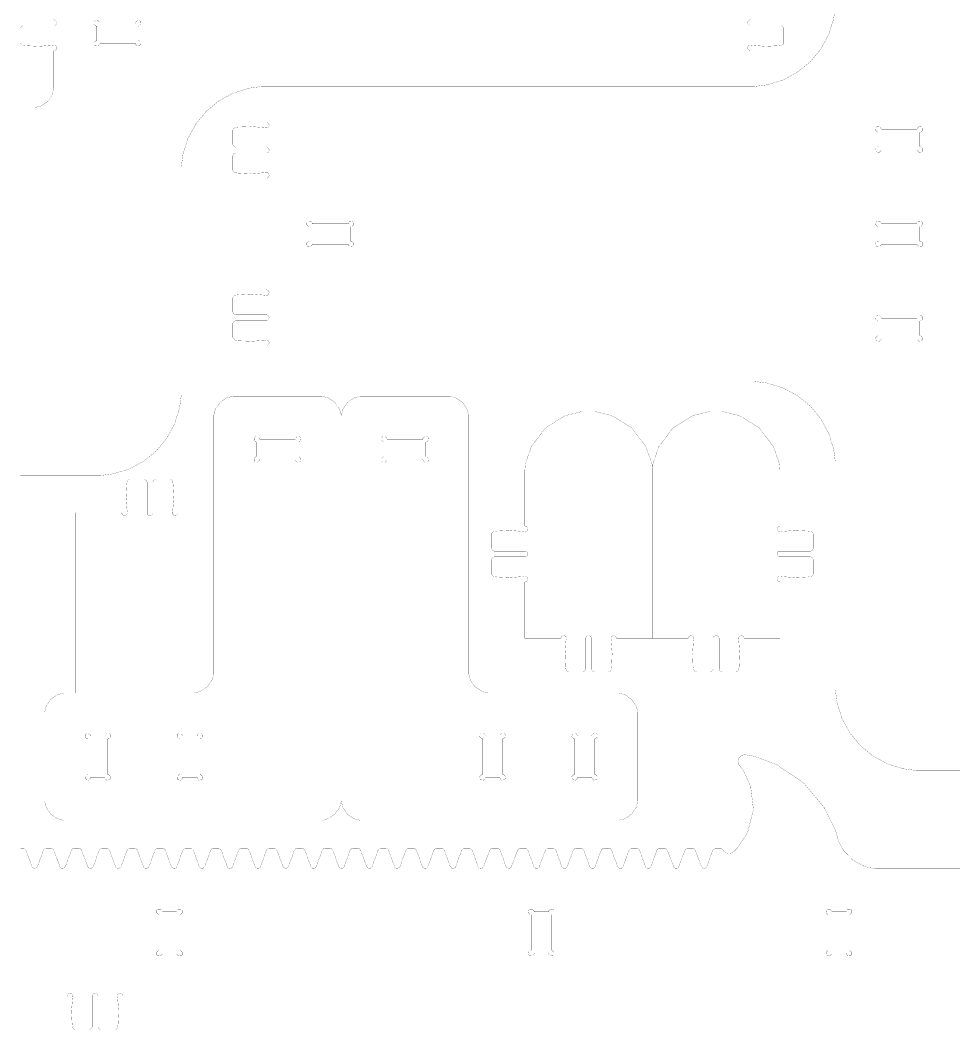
# Model space of a CAD drawing. Extents: x 0.1 to 59.9, y 0.1 to 11.9.
# Drawn here: x 24.07 to 29.56, y 0.1 to 6.04 of the extents above; entities that cross this region are included whole.
import ezdxf

# ---------------------------------------------------------------- set-up
doc = ezdxf.new("R2010")
doc.units = 0
doc.layers.add('L0D0_0', color=1, linetype='CONTINUOUS')

msp = doc.modelspace()

# ---------------------------------------------------------------- linework, layer by layer
at = {"layer": 'L0D0_0', "const_width": 0.001}
for points in [[(28.861, 6.148), (28.861, 6.123), (28.851, 6.047), (28.822, 5.954), (28.776, 5.869), (28.715, 5.795), (28.641, 5.734), (28.556, 5.687), (28.462, 5.658), (28.386, 5.648), (28.361, 5.648)], [(24.087, 6.006), (24.084, 6.006), (24.073, 6.001), (24.067, 5.99), (24.067, 5.987)], [(24.087, 6.006), (24.264, 6.006)], [(24.264, 6.006), (24.267, 6.006), (24.277, 6.012), (24.281, 6.023), (24.277, 6.035), (24.267, 6.04), (24.264, 6.04)], [(24.534, 6.02), (24.534, 6.024), (24.524, 6.036), (24.508, 6.035), (24.505, 6.032), (24.503, 6.029), (24.502, 6.014), (24.513, 6.003), (24.517, 6.003)], [(24.517, 5.918), (24.517, 6.003)], [(24.745, 6.02), (24.534, 6.02)], [(24.761, 6.003), (24.765, 6.003), (24.777, 6.014), (24.776, 6.029), (24.773, 6.032), (24.77, 6.035), (24.755, 6.036), (24.745, 6.024), (24.745, 6.02)], [(24.761, 5.918), (24.761, 6.003)], [(28.361, 6.04), (28.358, 6.04), (28.349, 6.035), (28.344, 6.023), (28.349, 6.012), (28.358, 6.006), (28.361, 6.006)], [(28.538, 6.006), (28.361, 6.006)], [(28.558, 5.987), (28.558, 5.99), (28.552, 6.001), (28.542, 6.006), (28.538, 6.006)], [(24.067, 5.909), (24.067, 5.987)], [(28.558, 5.909), (28.558, 5.987)], [(24.067, 5.909), (24.067, 5.906), (24.072, 5.896), (24.082, 5.89), (24.084, 5.89)], [(24.084, 5.89), (24.099, 5.888), (24.174, 5.884), (24.249, 5.89), (24.264, 5.892)], [(24.264, 5.859), (24.267, 5.859), (24.277, 5.864), (24.281, 5.875), (24.277, 5.887), (24.267, 5.892), (24.264, 5.892)], [(24.517, 5.918), (24.513, 5.918), (24.502, 5.907), (24.503, 5.892), (24.505, 5.889), (24.508, 5.887), (24.524, 5.886), (24.534, 5.897), (24.534, 5.901)], [(24.745, 5.901), (24.534, 5.901)], [(24.745, 5.901), (24.745, 5.897), (24.755, 5.886), (24.77, 5.887), (24.773, 5.889), (24.776, 5.892), (24.777, 5.907), (24.765, 5.918), (24.761, 5.918)], [(28.361, 5.892), (28.358, 5.892), (28.349, 5.887), (28.344, 5.875), (28.349, 5.864), (28.358, 5.859), (28.361, 5.859)], [(28.361, 5.892), (28.376, 5.89), (28.451, 5.884), (28.526, 5.888), (28.541, 5.89)], [(28.541, 5.89), (28.543, 5.89), (28.553, 5.896), (28.558, 5.906), (28.558, 5.909)], [(24.264, 5.859), (24.264, 5.648)], [(28.361, 5.859), (28.361, 5.648)], [(24.139, 5.523), (24.151, 5.523), (24.188, 5.533), (24.228, 5.56), (24.254, 5.599), (24.264, 5.636), (24.264, 5.648)], [(25.514, 5.648), (25.489, 5.648), (25.413, 5.638), (25.32, 5.609), (25.235, 5.563), (25.161, 5.502), (25.1, 5.428), (25.053, 5.343), (25.024, 5.249), (25.014, 5.173), (25.014, 5.148)], [(28.361, 5.648), (25.514, 5.648)], [(25.514, 5.648), (25.514, 5.437)], [(24.067, 3.358), (24.067, 5.523)], [(24.139, 5.523), (24.067, 5.523)], [(25.334, 5.407), (25.349, 5.409), (25.424, 5.412), (25.499, 5.406), (25.514, 5.404)], [(25.514, 5.437), (25.517, 5.437), (25.527, 5.432), (25.531, 5.421), (25.527, 5.409), (25.517, 5.404), (25.514, 5.404)], [(29.114, 5.378), (29.11, 5.378), (29.099, 5.389), (29.1, 5.404), (29.102, 5.407), (29.105, 5.41), (29.121, 5.411), (29.131, 5.399), (29.131, 5.395)], [(29.341, 5.395), (29.341, 5.399), (29.352, 5.411), (29.367, 5.41), (29.37, 5.407), (29.373, 5.404), (29.374, 5.389), (29.362, 5.378), (29.358, 5.378)], [(25.317, 5.387), (25.317, 5.39), (25.322, 5.4), (25.332, 5.406), (25.334, 5.407)], [(25.317, 5.387), (25.317, 5.31)], [(29.114, 5.293), (29.114, 5.378)], [(29.131, 5.395), (29.341, 5.395)], [(29.358, 5.293), (29.358, 5.378)], [(25.337, 5.29), (25.334, 5.29), (25.323, 5.296), (25.317, 5.306), (25.317, 5.31)], [(25.337, 5.29), (25.514, 5.29)], [(25.514, 5.29), (25.517, 5.29), (25.527, 5.285), (25.531, 5.273), (25.527, 5.262), (25.517, 5.256), (25.514, 5.256)], [(29.131, 5.276), (29.131, 5.272), (29.121, 5.261), (29.105, 5.262), (29.102, 5.264), (29.1, 5.267), (29.099, 5.282), (29.11, 5.293), (29.114, 5.293)], [(29.358, 5.293), (29.362, 5.293), (29.374, 5.282), (29.373, 5.267), (29.37, 5.264), (29.367, 5.262), (29.352, 5.261), (29.341, 5.272), (29.341, 5.276)], [(25.317, 5.237), (25.317, 5.24), (25.323, 5.251), (25.334, 5.256), (25.337, 5.256)], [(25.317, 5.159), (25.317, 5.237)], [(25.337, 5.256), (25.514, 5.256)], [(29.131, 5.276), (29.341, 5.276)], [(25.014, 5.148), (25.014, 3.858)], [(25.334, 5.14), (25.332, 5.14), (25.322, 5.146), (25.317, 5.156), (25.317, 5.159)], [(25.514, 5.142), (25.499, 5.14), (25.424, 5.134), (25.349, 5.138), (25.334, 5.14)], [(25.514, 5.142), (25.517, 5.142), (25.527, 5.137), (25.531, 5.125), (25.527, 5.114), (25.517, 5.109), (25.514, 5.109)], [(25.514, 5.109), (25.514, 4.451)], [(25.767, 4.823), (25.763, 4.823), (25.752, 4.833), (25.753, 4.849), (25.755, 4.851), (25.758, 4.854), (25.774, 4.855), (25.784, 4.843), (25.784, 4.839)], [(25.767, 4.823), (25.767, 4.737)], [(25.784, 4.839), (25.995, 4.839)], [(25.995, 4.839), (25.995, 4.843), (26.005, 4.855), (26.02, 4.854), (26.023, 4.851), (26.026, 4.849), (26.027, 4.833), (26.015, 4.823), (26.011, 4.823)], [(26.011, 4.823), (26.011, 4.737)], [(29.114, 4.823), (29.11, 4.823), (29.099, 4.833), (29.1, 4.849), (29.102, 4.851), (29.105, 4.854), (29.121, 4.855), (29.131, 4.843), (29.131, 4.839)], [(29.114, 4.823), (29.114, 4.737)], [(29.131, 4.839), (29.341, 4.839)], [(29.341, 4.839), (29.341, 4.843), (29.352, 4.855), (29.367, 4.854), (29.37, 4.851), (29.373, 4.849), (29.374, 4.833), (29.362, 4.823), (29.358, 4.823)], [(29.358, 4.823), (29.358, 4.737)], [(25.784, 4.72), (25.784, 4.717), (25.774, 4.705), (25.758, 4.706), (25.755, 4.709), (25.753, 4.711), (25.752, 4.727), (25.763, 4.737), (25.767, 4.737)], [(25.784, 4.72), (25.995, 4.72)], [(26.011, 4.737), (26.015, 4.737), (26.027, 4.727), (26.026, 4.711), (26.023, 4.709), (26.02, 4.706), (26.005, 4.705), (25.995, 4.717), (25.995, 4.72)], [(29.131, 4.72), (29.131, 4.717), (29.121, 4.705), (29.105, 4.706), (29.102, 4.709), (29.1, 4.711), (29.099, 4.727), (29.11, 4.737), (29.114, 4.737)], [(29.131, 4.72), (29.341, 4.72)], [(29.358, 4.737), (29.362, 4.737), (29.374, 4.727), (29.373, 4.711), (29.37, 4.709), (29.367, 4.706), (29.352, 4.705), (29.341, 4.717), (29.341, 4.72)], [(25.317, 4.401), (25.317, 4.404), (25.322, 4.414), (25.332, 4.42), (25.334, 4.42)], [(25.317, 4.401), (25.317, 4.323)], [(25.334, 4.42), (25.349, 4.422), (25.424, 4.426), (25.499, 4.42), (25.514, 4.418)], [(25.514, 4.451), (25.517, 4.451), (25.527, 4.446), (25.531, 4.434), (25.527, 4.423), (25.517, 4.418), (25.514, 4.418)], [(25.337, 4.304), (25.334, 4.304), (25.323, 4.309), (25.317, 4.32), (25.317, 4.323)], [(25.337, 4.304), (25.514, 4.304)], [(25.514, 4.304), (25.517, 4.304), (25.527, 4.298), (25.531, 4.287), (25.527, 4.275), (25.517, 4.27), (25.514, 4.27)], [(29.114, 4.267), (29.11, 4.267), (29.099, 4.277), (29.1, 4.293), (29.102, 4.296), (29.105, 4.298), (29.121, 4.299), (29.131, 4.288), (29.131, 4.284)], [(29.131, 4.284), (29.341, 4.284)], [(29.341, 4.284), (29.341, 4.288), (29.352, 4.299), (29.367, 4.298), (29.37, 4.296), (29.373, 4.293), (29.374, 4.277), (29.362, 4.267), (29.358, 4.267)], [(25.317, 4.25), (25.317, 4.254), (25.323, 4.264), (25.334, 4.27), (25.337, 4.27)], [(25.317, 4.173), (25.317, 4.25)], [(25.337, 4.27), (25.514, 4.27)], [(29.114, 4.181), (29.114, 4.267)], [(29.358, 4.181), (29.358, 4.267)], [(25.334, 4.153), (25.332, 4.154), (25.322, 4.16), (25.317, 4.17), (25.317, 4.173)], [(29.131, 4.165), (29.131, 4.161), (29.121, 4.149), (29.105, 4.15), (29.102, 4.153), (29.1, 4.156), (29.099, 4.171), (29.11, 4.181), (29.114, 4.181)], [(29.131, 4.165), (29.341, 4.165)], [(29.358, 4.181), (29.362, 4.181), (29.374, 4.171), (29.373, 4.156), (29.37, 4.153), (29.367, 4.15), (29.352, 4.149), (29.341, 4.161), (29.341, 4.165)], [(25.514, 4.156), (25.499, 4.153), (25.424, 4.148), (25.349, 4.151), (25.334, 4.153)], [(25.514, 4.156), (25.517, 4.156), (25.527, 4.151), (25.531, 4.139), (25.527, 4.128), (25.517, 4.122), (25.514, 4.122)], [(25.514, 4.122), (25.514, 3.912)], [(25.514, 3.912), (28.361, 3.912)], [(28.361, 3.912), (28.386, 3.912), (28.462, 3.902), (28.556, 3.872), (28.641, 3.826), (28.715, 3.765), (28.776, 3.691), (28.822, 3.606), (28.851, 3.513), (28.861, 3.437), (28.861, 3.412)], [(24.514, 3.358), (24.539, 3.358), (24.615, 3.368), (24.709, 3.397), (24.794, 3.443), (24.868, 3.504), (24.929, 3.578), (24.975, 3.663), (25.004, 3.757), (25.014, 3.833), (25.014, 3.858)], [(25.33, 3.825), (25.317, 3.825), (25.281, 3.815), (25.241, 3.788), (25.214, 3.748), (25.205, 3.712), (25.205, 3.7)], [(25.83, 3.825), (25.33, 3.825)], [(25.955, 3.7), (25.955, 3.712), (25.945, 3.748), (25.918, 3.788), (25.878, 3.815), (25.842, 3.825), (25.83, 3.825)], [(25.955, 3.7), (25.955, 3.712), (25.964, 3.748), (25.991, 3.788), (26.031, 3.815), (26.067, 3.825), (26.08, 3.825)], [(26.08, 3.825), (26.58, 3.825)], [(26.58, 3.825), (26.592, 3.825), (26.628, 3.815), (26.668, 3.788), (26.695, 3.748), (26.705, 3.712), (26.705, 3.7)], [(25.205, 3.7), (25.205, 2.203)], [(25.955, 3.7), (25.955, 1.453)], [(26.705, 3.7), (26.705, 2.203)], [(27.785, 3.393), (27.782, 3.428), (27.746, 3.529), (27.664, 3.638), (27.548, 3.71), (27.444, 3.736), (27.41, 3.736), (27.375, 3.736), (27.271, 3.71), (27.156, 3.638), (27.073, 3.529), (27.038, 3.428), (27.035, 3.393)], [(27.785, 3.393), (27.788, 3.428), (27.823, 3.529), (27.906, 3.638), (28.021, 3.71), (28.125, 3.736), (28.16, 3.736), (28.194, 3.736), (28.298, 3.71), (28.414, 3.638), (28.496, 3.529), (28.532, 3.428), (28.535, 3.393)], [(25.474, 3.572), (25.474, 3.576), (25.464, 3.587), (25.448, 3.586), (25.446, 3.584), (25.443, 3.581), (25.442, 3.565), (25.454, 3.555), (25.458, 3.555)], [(25.685, 3.572), (25.474, 3.572)], [(25.702, 3.555), (25.706, 3.555), (25.717, 3.565), (25.716, 3.581), (25.713, 3.584), (25.711, 3.586), (25.695, 3.587), (25.685, 3.576), (25.685, 3.572)], [(26.208, 3.555), (26.204, 3.555), (26.192, 3.565), (26.193, 3.581), (26.196, 3.584), (26.198, 3.586), (26.214, 3.587), (26.224, 3.576), (26.224, 3.572)], [(26.224, 3.572), (26.435, 3.572)], [(26.435, 3.572), (26.435, 3.576), (26.445, 3.587), (26.461, 3.586), (26.463, 3.584), (26.466, 3.581), (26.467, 3.565), (26.456, 3.555), (26.452, 3.555)], [(25.458, 3.555), (25.458, 3.469)], [(25.702, 3.555), (25.702, 3.469)], [(26.208, 3.555), (26.208, 3.469)], [(26.452, 3.555), (26.452, 3.469)], [(25.458, 3.469), (25.454, 3.469), (25.442, 3.459), (25.443, 3.443), (25.446, 3.441), (25.448, 3.438), (25.464, 3.437), (25.474, 3.449), (25.474, 3.453)], [(25.685, 3.453), (25.474, 3.453)], [(25.685, 3.453), (25.685, 3.449), (25.695, 3.437), (25.711, 3.438), (25.713, 3.441), (25.716, 3.443), (25.717, 3.459), (25.706, 3.469), (25.702, 3.469)], [(26.224, 3.453), (26.224, 3.449), (26.214, 3.437), (26.198, 3.438), (26.196, 3.441), (26.193, 3.443), (26.192, 3.459), (26.204, 3.469), (26.208, 3.469)], [(26.224, 3.453), (26.435, 3.453)], [(26.452, 3.469), (26.456, 3.469), (26.467, 3.459), (26.466, 3.443), (26.463, 3.441), (26.461, 3.438), (26.445, 3.437), (26.435, 3.449), (26.435, 3.453)], [(27.035, 3.06), (27.035, 3.393)], [(27.785, 2.399), (27.785, 3.393)], [(28.535, 3.06), (28.535, 3.393)], [(28.861, 3.412), (28.861, 2.122)], [(24.067, 3.358), (24.514, 3.358)], [(24.714, 3.336), (24.711, 3.336), (24.701, 3.331), (24.695, 3.321), (24.695, 3.319)], [(24.793, 3.336), (24.714, 3.336)], [(24.813, 3.316), (24.813, 3.319), (24.807, 3.33), (24.797, 3.336), (24.793, 3.336)], [(24.866, 3.336), (24.863, 3.336), (24.852, 3.33), (24.846, 3.319), (24.846, 3.316)], [(24.866, 3.336), (24.945, 3.336)], [(24.964, 3.319), (24.964, 3.321), (24.958, 3.331), (24.948, 3.336), (24.945, 3.336)], [(24.695, 3.319), (24.693, 3.304), (24.689, 3.229), (24.695, 3.154), (24.697, 3.139)], [(24.813, 3.139), (24.813, 3.316)], [(24.846, 3.139), (24.846, 3.316)], [(24.962, 3.139), (24.964, 3.154), (24.97, 3.229), (24.966, 3.304), (24.964, 3.319)], [(24.392, 3.139), (24.392, 2.078)], [(24.664, 3.139), (24.392, 3.139)], [(24.664, 3.139), (24.664, 3.136), (24.669, 3.126), (24.68, 3.122), (24.692, 3.126), (24.697, 3.136), (24.697, 3.139)], [(24.813, 3.139), (24.813, 3.136), (24.818, 3.126), (24.83, 3.122), (24.841, 3.126), (24.846, 3.136), (24.846, 3.139)], [(24.962, 3.139), (24.962, 3.136), (24.967, 3.126), (24.979, 3.122), (24.99, 3.126), (24.995, 3.136), (24.995, 3.139)], [(25.205, 3.139), (24.995, 3.139)], [(27.035, 3.027), (27.02, 3.029), (26.945, 3.035), (26.87, 3.031), (26.855, 3.029)], [(27.035, 3.027), (27.038, 3.027), (27.047, 3.032), (27.051, 3.044), (27.047, 3.055), (27.038, 3.06), (27.035, 3.06)], [(28.535, 3.027), (28.532, 3.027), (28.522, 3.032), (28.518, 3.044), (28.522, 3.055), (28.532, 3.06), (28.535, 3.06)], [(28.535, 3.027), (28.55, 3.029), (28.625, 3.035), (28.7, 3.031), (28.715, 3.029)], [(26.855, 3.029), (26.853, 3.029), (26.843, 3.023), (26.838, 3.013), (26.838, 3.01)], [(26.838, 2.932), (26.838, 3.01)], [(28.715, 3.029), (28.717, 3.029), (28.727, 3.023), (28.732, 3.013), (28.732, 3.01)], [(28.732, 2.932), (28.732, 3.01)], [(26.838, 2.932), (26.838, 2.929), (26.844, 2.919), (26.854, 2.913), (26.858, 2.913)], [(27.035, 2.913), (26.858, 2.913)], [(27.035, 2.879), (27.038, 2.879), (27.047, 2.885), (27.051, 2.896), (27.047, 2.908), (27.038, 2.913), (27.035, 2.913)], [(28.535, 2.879), (28.532, 2.879), (28.522, 2.885), (28.518, 2.896), (28.522, 2.908), (28.532, 2.913), (28.535, 2.913)], [(28.535, 2.913), (28.712, 2.913)], [(28.732, 2.932), (28.732, 2.929), (28.726, 2.919), (28.715, 2.913), (28.712, 2.913)], [(26.858, 2.879), (26.854, 2.879), (26.844, 2.874), (26.838, 2.863), (26.838, 2.86)], [(26.838, 2.86), (26.838, 2.782)], [(27.035, 2.879), (26.858, 2.879)], [(28.535, 2.879), (28.712, 2.879)], [(28.712, 2.879), (28.715, 2.879), (28.726, 2.874), (28.732, 2.863), (28.732, 2.86)], [(28.732, 2.86), (28.732, 2.782)], [(26.838, 2.782), (26.838, 2.779), (26.843, 2.769), (26.853, 2.763), (26.855, 2.763)], [(26.855, 2.763), (26.87, 2.761), (26.945, 2.757), (27.02, 2.763), (27.035, 2.765)], [(27.035, 2.732), (27.038, 2.732), (27.047, 2.737), (27.051, 2.748), (27.047, 2.76), (27.038, 2.765), (27.035, 2.765)], [(28.535, 2.732), (28.532, 2.732), (28.522, 2.737), (28.518, 2.748), (28.522, 2.76), (28.532, 2.765), (28.535, 2.765)], [(28.715, 2.763), (28.7, 2.761), (28.625, 2.757), (28.55, 2.763), (28.535, 2.765)], [(28.732, 2.782), (28.732, 2.779), (28.727, 2.769), (28.717, 2.763), (28.715, 2.763)], [(27.035, 2.399), (27.035, 2.732)], [(28.535, 2.399), (28.535, 2.732)], [(27.245, 2.399), (27.035, 2.399)], [(27.279, 2.399), (27.279, 2.402), (27.274, 2.412), (27.262, 2.416), (27.251, 2.412), (27.245, 2.402), (27.245, 2.399)], [(27.279, 2.399), (27.276, 2.384), (27.271, 2.309), (27.274, 2.234), (27.276, 2.219)], [(27.427, 2.399), (27.427, 2.402), (27.421, 2.412), (27.41, 2.416), (27.398, 2.412), (27.393, 2.402), (27.393, 2.399)], [(27.393, 2.399), (27.393, 2.222)], [(27.427, 2.399), (27.427, 2.222)], [(27.574, 2.399), (27.574, 2.402), (27.569, 2.412), (27.557, 2.416), (27.546, 2.412), (27.541, 2.402), (27.541, 2.399)], [(27.543, 2.219), (27.545, 2.234), (27.548, 2.309), (27.543, 2.384), (27.541, 2.399)], [(27.785, 2.399), (27.574, 2.399)], [(27.785, 2.399), (27.995, 2.399)], [(27.995, 2.399), (27.995, 2.402), (28.001, 2.412), (28.012, 2.416), (28.024, 2.412), (28.029, 2.402), (28.029, 2.399)], [(28.026, 2.219), (28.024, 2.234), (28.021, 2.309), (28.026, 2.384), (28.029, 2.399)], [(28.143, 2.399), (28.143, 2.402), (28.148, 2.412), (28.16, 2.416), (28.171, 2.412), (28.177, 2.402), (28.177, 2.399)], [(28.143, 2.399), (28.143, 2.222)], [(28.177, 2.399), (28.177, 2.222)], [(28.291, 2.399), (28.291, 2.402), (28.296, 2.412), (28.307, 2.416), (28.319, 2.412), (28.324, 2.402), (28.324, 2.399)], [(28.291, 2.399), (28.293, 2.384), (28.298, 2.309), (28.295, 2.234), (28.293, 2.219)], [(28.324, 2.399), (28.535, 2.399)], [(25.08, 2.078), (25.092, 2.078), (25.128, 2.088), (25.168, 2.115), (25.195, 2.154), (25.205, 2.191), (25.205, 2.203)], [(26.83, 2.078), (26.817, 2.078), (26.781, 2.088), (26.741, 2.115), (26.714, 2.154), (26.705, 2.191), (26.705, 2.203)], [(27.276, 2.219), (27.277, 2.217), (27.283, 2.207), (27.293, 2.202), (27.296, 2.202)], [(27.373, 2.202), (27.296, 2.202)], [(27.373, 2.202), (27.377, 2.202), (27.387, 2.208), (27.393, 2.218), (27.393, 2.222)], [(27.427, 2.222), (27.427, 2.218), (27.432, 2.208), (27.443, 2.202), (27.446, 2.202)], [(27.446, 2.202), (27.524, 2.202)], [(27.524, 2.202), (27.527, 2.202), (27.537, 2.207), (27.543, 2.217), (27.543, 2.219)], [(28.046, 2.202), (28.043, 2.202), (28.033, 2.207), (28.027, 2.217), (28.026, 2.219)], [(28.123, 2.202), (28.046, 2.202)], [(28.143, 2.222), (28.143, 2.218), (28.137, 2.208), (28.127, 2.202), (28.123, 2.202)], [(28.196, 2.202), (28.193, 2.202), (28.182, 2.208), (28.177, 2.218), (28.177, 2.222)], [(28.196, 2.202), (28.274, 2.202)], [(28.293, 2.219), (28.293, 2.217), (28.287, 2.207), (28.277, 2.202), (28.274, 2.202)], [(29.361, 1.622), (29.336, 1.622), (29.26, 1.632), (29.167, 1.661), (29.082, 1.707), (29.008, 1.768), (28.947, 1.842), (28.9, 1.927), (28.871, 2.021), (28.861, 2.096), (28.861, 2.122)], [(24.335, 2.078), (24.323, 2.078), (24.286, 2.068), (24.247, 2.041), (24.22, 2.002), (24.21, 1.965), (24.21, 1.953)], [(25.08, 2.078), (24.335, 2.078)], [(26.83, 2.078), (27.574, 2.078)], [(27.574, 2.078), (27.586, 2.078), (27.623, 2.068), (27.662, 2.041), (27.689, 2.002), (27.699, 1.965), (27.699, 1.953)], [(24.21, 1.453), (24.21, 1.953)], [(27.699, 1.453), (27.699, 1.953)], [(24.48, 1.825), (24.48, 1.829), (24.47, 1.841), (24.454, 1.84), (24.451, 1.837), (24.449, 1.834), (24.448, 1.819), (24.459, 1.808), (24.463, 1.808)], [(24.463, 1.598), (24.463, 1.808)], [(24.565, 1.825), (24.48, 1.825)], [(24.582, 1.808), (24.586, 1.808), (24.598, 1.819), (24.597, 1.834), (24.594, 1.837), (24.591, 1.84), (24.576, 1.841), (24.565, 1.829), (24.565, 1.825)], [(24.582, 1.598), (24.582, 1.808)], [(25.021, 1.825), (25.021, 1.829), (25.011, 1.841), (24.995, 1.84), (24.993, 1.837), (24.99, 1.834), (24.989, 1.819), (25.001, 1.808), (25.004, 1.808)], [(25.004, 1.598), (25.004, 1.808)], [(25.107, 1.825), (25.021, 1.825)], [(25.124, 1.808), (25.127, 1.808), (25.139, 1.819), (25.138, 1.834), (25.135, 1.837), (25.133, 1.84), (25.117, 1.841), (25.107, 1.829), (25.107, 1.825)], [(25.124, 1.598), (25.124, 1.808)], [(26.786, 1.808), (26.782, 1.808), (26.77, 1.819), (26.771, 1.834), (26.774, 1.837), (26.776, 1.84), (26.792, 1.841), (26.802, 1.829), (26.802, 1.825)], [(26.786, 1.598), (26.786, 1.808)], [(26.802, 1.825), (26.888, 1.825)], [(26.888, 1.825), (26.888, 1.829), (26.898, 1.841), (26.914, 1.84), (26.917, 1.837), (26.919, 1.834), (26.92, 1.819), (26.909, 1.808), (26.905, 1.808)], [(26.905, 1.598), (26.905, 1.808)], [(27.327, 1.808), (27.323, 1.808), (27.311, 1.819), (27.313, 1.834), (27.315, 1.837), (27.318, 1.84), (27.333, 1.841), (27.344, 1.829), (27.344, 1.825)], [(27.327, 1.598), (27.327, 1.808)], [(27.344, 1.825), (27.429, 1.825)], [(27.429, 1.825), (27.429, 1.829), (27.44, 1.841), (27.455, 1.84), (27.458, 1.837), (27.461, 1.834), (27.461, 1.819), (27.45, 1.808), (27.446, 1.808)], [(27.446, 1.598), (27.446, 1.808)], [(28.297, 1.651), (28.294, 1.655), (28.288, 1.674), (28.294, 1.695), (28.31, 1.711), (28.329, 1.715), (28.335, 1.714)], [(28.335, 1.714), (28.382, 1.706), (28.518, 1.655), (28.675, 1.548), (28.796, 1.403), (28.861, 1.272), (28.874, 1.226)], [(28.297, 1.651), (28.319, 1.624), (28.363, 1.526), (28.379, 1.391), (28.345, 1.258), (28.287, 1.168), (28.262, 1.144)], [(29.808, 1.622), (29.361, 1.622)], [(24.463, 1.598), (24.459, 1.598), (24.448, 1.587), (24.449, 1.572), (24.451, 1.569), (24.454, 1.567), (24.47, 1.565), (24.48, 1.577), (24.48, 1.581)], [(24.565, 1.581), (24.48, 1.581)], [(24.565, 1.581), (24.565, 1.577), (24.576, 1.565), (24.591, 1.567), (24.594, 1.569), (24.597, 1.572), (24.598, 1.587), (24.586, 1.598), (24.582, 1.598)], [(25.004, 1.598), (25.001, 1.598), (24.989, 1.587), (24.99, 1.572), (24.993, 1.569), (24.995, 1.567), (25.011, 1.565), (25.021, 1.577), (25.021, 1.581)], [(25.107, 1.581), (25.021, 1.581)], [(25.107, 1.581), (25.107, 1.577), (25.117, 1.565), (25.133, 1.567), (25.135, 1.569), (25.138, 1.572), (25.139, 1.587), (25.127, 1.598), (25.124, 1.598)], [(26.802, 1.581), (26.802, 1.577), (26.792, 1.565), (26.776, 1.567), (26.774, 1.569), (26.771, 1.572), (26.77, 1.587), (26.782, 1.598), (26.786, 1.598)], [(26.802, 1.581), (26.888, 1.581)], [(26.905, 1.598), (26.909, 1.598), (26.92, 1.587), (26.919, 1.572), (26.917, 1.569), (26.914, 1.567), (26.898, 1.565), (26.888, 1.577), (26.888, 1.581)], [(27.344, 1.581), (27.344, 1.577), (27.333, 1.565), (27.318, 1.567), (27.315, 1.569), (27.313, 1.572), (27.311, 1.587), (27.323, 1.598), (27.327, 1.598)], [(27.344, 1.581), (27.429, 1.581)], [(27.446, 1.598), (27.45, 1.598), (27.461, 1.587), (27.461, 1.572), (27.458, 1.569), (27.455, 1.567), (27.44, 1.565), (27.429, 1.577), (27.429, 1.581)], [(24.21, 1.453), (24.21, 1.441), (24.22, 1.404), (24.247, 1.365), (24.286, 1.338), (24.323, 1.328), (24.335, 1.328)], [(25.83, 1.328), (25.842, 1.328), (25.878, 1.338), (25.918, 1.365), (25.945, 1.404), (25.955, 1.441), (25.955, 1.453)], [(26.08, 1.328), (26.067, 1.328), (26.031, 1.338), (25.991, 1.365), (25.964, 1.404), (25.955, 1.441), (25.955, 1.453)], [(27.699, 1.453), (27.699, 1.441), (27.689, 1.404), (27.662, 1.365), (27.623, 1.338), (27.586, 1.328), (27.574, 1.328)], [(24.335, 1.328), (25.83, 1.328)], [(26.08, 1.328), (27.574, 1.328)], [(29.115, 1.043), (29.095, 1.043), (29.034, 1.056), (28.964, 1.094), (28.908, 1.152), (28.879, 1.206), (28.874, 1.226)], [(24.069, 1.163), (24.069, 0.293)], [(24.069, 1.163), (24.083, 1.163)], [(24.083, 1.163), (24.086, 1.163), (24.094, 1.16), (24.101, 1.152), (24.101, 1.15)], [(24.101, 1.15), (24.136, 1.056)], [(24.202, 1.15), (24.168, 1.056)], [(24.202, 1.15), (24.203, 1.152), (24.209, 1.16), (24.218, 1.163), (24.22, 1.163)], [(24.22, 1.163), (24.247, 1.163)], [(24.247, 1.163), (24.25, 1.163), (24.258, 1.16), (24.265, 1.152), (24.265, 1.15)], [(24.265, 1.15), (24.3, 1.056)], [(24.366, 1.15), (24.332, 1.056)], [(24.366, 1.15), (24.367, 1.152), (24.373, 1.16), (24.382, 1.163), (24.384, 1.163)], [(24.384, 1.163), (24.411, 1.163)], [(24.411, 1.163), (24.414, 1.163), (24.422, 1.16), (24.429, 1.152), (24.429, 1.15)], [(24.429, 1.15), (24.464, 1.056)], [(24.53, 1.15), (24.496, 1.056)], [(24.53, 1.15), (24.531, 1.152), (24.537, 1.16), (24.546, 1.163), (24.548, 1.163)], [(24.548, 1.163), (24.575, 1.163)], [(24.575, 1.163), (24.578, 1.163), (24.586, 1.16), (24.593, 1.152), (24.593, 1.15)], [(24.593, 1.15), (24.628, 1.056)], [(24.694, 1.15), (24.66, 1.056)], [(24.694, 1.15), (24.695, 1.152), (24.701, 1.16), (24.71, 1.163), (24.712, 1.163)], [(24.712, 1.163), (24.739, 1.163)], [(24.739, 1.163), (24.742, 1.163), (24.75, 1.16), (24.757, 1.152), (24.757, 1.15)], [(24.757, 1.15), (24.792, 1.056)], [(24.858, 1.15), (24.824, 1.056)], [(24.858, 1.15), (24.859, 1.152), (24.865, 1.16), (24.874, 1.163), (24.877, 1.163)], [(24.877, 1.163), (24.903, 1.163)], [(24.903, 1.163), (24.906, 1.163), (24.914, 1.16), (24.921, 1.152), (24.921, 1.15)], [(24.921, 1.15), (24.956, 1.056)], [(25.022, 1.15), (24.988, 1.056)], [(25.022, 1.15), (25.023, 1.152), (25.029, 1.16), (25.038, 1.163), (25.041, 1.163)], [(25.041, 1.163), (25.067, 1.163)], [(25.067, 1.163), (25.07, 1.163), (25.078, 1.16), (25.085, 1.152), (25.086, 1.15)], [(25.086, 1.15), (25.12, 1.056)], [(25.186, 1.15), (25.152, 1.056)], [(25.186, 1.15), (25.187, 1.152), (25.193, 1.16), (25.202, 1.163), (25.205, 1.163)], [(25.205, 1.163), (25.231, 1.163)], [(25.231, 1.163), (25.234, 1.163), (25.242, 1.16), (25.249, 1.152), (25.25, 1.15)], [(25.25, 1.15), (25.284, 1.056)], [(25.35, 1.15), (25.316, 1.056)], [(25.35, 1.15), (25.351, 1.152), (25.357, 1.16), (25.366, 1.163), (25.369, 1.163)], [(25.369, 1.163), (25.395, 1.163)], [(25.395, 1.163), (25.398, 1.163), (25.406, 1.16), (25.413, 1.152), (25.414, 1.15)], [(25.414, 1.15), (25.448, 1.056)], [(25.514, 1.15), (25.48, 1.056)], [(25.514, 1.15), (25.515, 1.152), (25.521, 1.16), (25.53, 1.163), (25.533, 1.163)], [(25.533, 1.163), (25.559, 1.163)], [(25.559, 1.163), (25.562, 1.163), (25.57, 1.16), (25.577, 1.152), (25.578, 1.15)], [(25.578, 1.15), (25.612, 1.056)], [(25.678, 1.15), (25.644, 1.056)], [(25.678, 1.15), (25.679, 1.152), (25.685, 1.16), (25.694, 1.163), (25.697, 1.163)], [(25.697, 1.163), (25.723, 1.163)], [(25.723, 1.163), (25.726, 1.163), (25.734, 1.16), (25.741, 1.152), (25.742, 1.15)], [(25.742, 1.15), (25.776, 1.056)], [(25.842, 1.15), (25.808, 1.056)], [(25.842, 1.15), (25.843, 1.152), (25.849, 1.16), (25.858, 1.163), (25.861, 1.163)], [(25.861, 1.163), (25.887, 1.163)], [(25.887, 1.163), (25.89, 1.163), (25.898, 1.16), (25.905, 1.152), (25.906, 1.15)], [(25.906, 1.15), (25.94, 1.056)], [(26.006, 1.15), (25.972, 1.056)], [(26.006, 1.15), (26.007, 1.152), (26.014, 1.16), (26.022, 1.163), (26.025, 1.163)], [(26.025, 1.163), (26.051, 1.163)], [(26.051, 1.163), (26.054, 1.163), (26.063, 1.16), (26.069, 1.152), (26.07, 1.15)], [(26.07, 1.15), (26.104, 1.056)], [(26.17, 1.15), (26.136, 1.056)], [(26.17, 1.15), (26.171, 1.152), (26.178, 1.16), (26.186, 1.163), (26.189, 1.163)], [(26.189, 1.163), (26.215, 1.163)], [(26.215, 1.163), (26.218, 1.163), (26.227, 1.16), (26.233, 1.152), (26.234, 1.15)], [(26.234, 1.15), (26.268, 1.056)], [(26.334, 1.15), (26.3, 1.056)], [(26.334, 1.15), (26.335, 1.152), (26.342, 1.16), (26.35, 1.163), (26.353, 1.163)], [(26.353, 1.163), (26.379, 1.163)], [(26.379, 1.163), (26.382, 1.163), (26.391, 1.16), (26.397, 1.152), (26.398, 1.15)], [(26.398, 1.15), (26.432, 1.056)], [(26.498, 1.15), (26.464, 1.056)], [(26.498, 1.15), (26.499, 1.152), (26.506, 1.16), (26.514, 1.163), (26.517, 1.163)], [(26.517, 1.163), (26.543, 1.163)], [(26.543, 1.163), (26.546, 1.163), (26.555, 1.16), (26.561, 1.152), (26.562, 1.15)], [(26.562, 1.15), (26.596, 1.056)], [(26.662, 1.15), (26.628, 1.056)], [(26.662, 1.15), (26.663, 1.152), (26.67, 1.16), (26.678, 1.163), (26.681, 1.163)], [(26.681, 1.163), (26.707, 1.163)], [(26.707, 1.163), (26.71, 1.163), (26.719, 1.16), (26.725, 1.152), (26.726, 1.15)], [(26.726, 1.15), (26.76, 1.056)], [(26.827, 1.15), (26.792, 1.056)], [(26.827, 1.15), (26.827, 1.152), (26.834, 1.16), (26.842, 1.163), (26.845, 1.163)], [(26.845, 1.163), (26.871, 1.163)], [(26.871, 1.163), (26.874, 1.163), (26.883, 1.16), (26.889, 1.152), (26.89, 1.15)], [(26.89, 1.15), (26.924, 1.056)], [(26.991, 1.15), (26.956, 1.056)], [(26.991, 1.15), (26.991, 1.152), (26.998, 1.16), (27.006, 1.163), (27.009, 1.163)], [(27.009, 1.163), (27.036, 1.163)], [(27.036, 1.163), (27.038, 1.163), (27.047, 1.16), (27.053, 1.152), (27.054, 1.15)], [(27.054, 1.15), (27.088, 1.056)], [(27.155, 1.15), (27.12, 1.056)], [(27.155, 1.15), (27.155, 1.152), (27.162, 1.16), (27.17, 1.163), (27.173, 1.163)], [(27.173, 1.163), (27.2, 1.163)], [(27.2, 1.163), (27.202, 1.163), (27.211, 1.16), (27.217, 1.152), (27.218, 1.15)], [(27.218, 1.15), (27.252, 1.056)], [(27.319, 1.15), (27.284, 1.056)], [(27.319, 1.15), (27.319, 1.152), (27.326, 1.16), (27.334, 1.163), (27.337, 1.163)], [(27.337, 1.163), (27.364, 1.163)], [(27.364, 1.163), (27.366, 1.163), (27.375, 1.16), (27.381, 1.152), (27.382, 1.15)], [(27.382, 1.15), (27.416, 1.056)], [(27.483, 1.15), (27.448, 1.056)], [(27.483, 1.15), (27.483, 1.152), (27.49, 1.16), (27.498, 1.163), (27.501, 1.163)], [(27.501, 1.163), (27.528, 1.163)], [(27.528, 1.163), (27.53, 1.163), (27.539, 1.16), (27.545, 1.152), (27.546, 1.15)], [(27.546, 1.15), (27.58, 1.056)], [(27.647, 1.15), (27.612, 1.056)], [(27.647, 1.15), (27.647, 1.152), (27.654, 1.16), (27.662, 1.163), (27.665, 1.163)], [(27.665, 1.163), (27.692, 1.163)], [(27.692, 1.163), (27.695, 1.163), (27.703, 1.16), (27.709, 1.152), (27.71, 1.15)], [(27.71, 1.15), (27.744, 1.056)], [(27.811, 1.15), (27.776, 1.056)], [(27.811, 1.15), (27.811, 1.152), (27.818, 1.16), (27.826, 1.163), (27.829, 1.163)], [(27.829, 1.163), (27.856, 1.163)], [(27.856, 1.163), (27.859, 1.163), (27.867, 1.16), (27.873, 1.152), (27.874, 1.15)], [(27.874, 1.15), (27.909, 1.056)], [(27.975, 1.15), (27.94, 1.056)], [(27.975, 1.15), (27.976, 1.152), (27.982, 1.16), (27.99, 1.163), (27.993, 1.163)], [(27.993, 1.163), (28.02, 1.163)], [(28.02, 1.163), (28.023, 1.163), (28.031, 1.16), (28.038, 1.152), (28.038, 1.15)], [(28.038, 1.15), (28.073, 1.056)], [(28.139, 1.15), (28.105, 1.056)], [(28.139, 1.15), (28.14, 1.152), (28.146, 1.16), (28.155, 1.163), (28.157, 1.163)], [(28.157, 1.163), (28.184, 1.163)], [(28.184, 1.163), (28.188, 1.163), (28.2, 1.155), (28.201, 1.153)], [(28.262, 1.144), (28.259, 1.141), (28.246, 1.135), (28.229, 1.134), (28.213, 1.14), (28.203, 1.149), (28.201, 1.153)], [(24.152, 1.043), (24.15, 1.043), (24.136, 1.054), (24.136, 1.056)], [(24.168, 1.056), (24.167, 1.054), (24.153, 1.043), (24.152, 1.043)], [(24.316, 1.043), (24.314, 1.043), (24.3, 1.054), (24.3, 1.056)], [(24.332, 1.056), (24.331, 1.054), (24.317, 1.043), (24.316, 1.043)], [(24.48, 1.043), (24.478, 1.043), (24.464, 1.054), (24.464, 1.056)], [(24.496, 1.056), (24.495, 1.054), (24.481, 1.043), (24.48, 1.043)], [(24.644, 1.043), (24.642, 1.043), (24.628, 1.054), (24.628, 1.056)], [(24.66, 1.056), (24.659, 1.054), (24.645, 1.043), (24.644, 1.043)], [(24.808, 1.043), (24.806, 1.043), (24.792, 1.054), (24.792, 1.056)], [(24.824, 1.056), (24.823, 1.054), (24.81, 1.043), (24.808, 1.043)], [(24.972, 1.043), (24.97, 1.043), (24.956, 1.054), (24.956, 1.056)], [(24.988, 1.056), (24.987, 1.054), (24.974, 1.043), (24.972, 1.043)], [(25.136, 1.043), (25.134, 1.043), (25.12, 1.054), (25.12, 1.056)], [(25.152, 1.056), (25.151, 1.054), (25.138, 1.043), (25.136, 1.043)], [(25.3, 1.043), (25.298, 1.043), (25.284, 1.054), (25.284, 1.056)], [(25.316, 1.056), (25.315, 1.054), (25.302, 1.043), (25.3, 1.043)], [(25.464, 1.043), (25.462, 1.043), (25.449, 1.054), (25.448, 1.056)], [(25.48, 1.056), (25.479, 1.054), (25.466, 1.043), (25.464, 1.043)], [(25.628, 1.043), (25.626, 1.043), (25.613, 1.054), (25.612, 1.056)], [(25.644, 1.056), (25.643, 1.054), (25.63, 1.043), (25.628, 1.043)], [(25.792, 1.043), (25.79, 1.043), (25.777, 1.054), (25.776, 1.056)], [(25.808, 1.056), (25.807, 1.054), (25.794, 1.043), (25.792, 1.043)], [(25.956, 1.043), (25.954, 1.043), (25.941, 1.054), (25.94, 1.056)], [(25.972, 1.056), (25.971, 1.054), (25.958, 1.043), (25.956, 1.043)], [(26.12, 1.043), (26.118, 1.043), (26.105, 1.054), (26.104, 1.056)], [(26.136, 1.056), (26.135, 1.054), (26.122, 1.043), (26.12, 1.043)], [(26.284, 1.043), (26.282, 1.043), (26.269, 1.054), (26.268, 1.056)], [(26.3, 1.056), (26.299, 1.054), (26.286, 1.043), (26.284, 1.043)], [(26.448, 1.043), (26.446, 1.043), (26.433, 1.054), (26.432, 1.056)], [(26.464, 1.056), (26.463, 1.054), (26.45, 1.043), (26.448, 1.043)], [(26.612, 1.043), (26.61, 1.043), (26.597, 1.054), (26.596, 1.056)], [(26.628, 1.056), (26.628, 1.054), (26.614, 1.043), (26.612, 1.043)], [(26.776, 1.043), (26.774, 1.043), (26.761, 1.054), (26.76, 1.056)], [(26.792, 1.056), (26.792, 1.054), (26.778, 1.043), (26.776, 1.043)], [(26.94, 1.043), (26.938, 1.043), (26.925, 1.054), (26.924, 1.056)], [(26.956, 1.056), (26.956, 1.054), (26.942, 1.043), (26.94, 1.043)], [(27.104, 1.043), (27.102, 1.043), (27.089, 1.054), (27.088, 1.056)], [(27.12, 1.056), (27.12, 1.054), (27.106, 1.043), (27.104, 1.043)], [(27.268, 1.043), (27.267, 1.043), (27.253, 1.054), (27.252, 1.056)], [(27.284, 1.056), (27.284, 1.054), (27.27, 1.043), (27.268, 1.043)], [(27.432, 1.043), (27.431, 1.043), (27.417, 1.054), (27.416, 1.056)], [(27.448, 1.056), (27.448, 1.054), (27.434, 1.043), (27.432, 1.043)], [(27.596, 1.043), (27.595, 1.043), (27.581, 1.054), (27.58, 1.056)], [(27.612, 1.056), (27.612, 1.054), (27.598, 1.043), (27.596, 1.043)], [(27.76, 1.043), (27.759, 1.043), (27.745, 1.054), (27.744, 1.056)], [(27.776, 1.056), (27.776, 1.054), (27.762, 1.043), (27.76, 1.043)], [(27.925, 1.043), (27.923, 1.043), (27.909, 1.054), (27.909, 1.056)], [(27.94, 1.056), (27.94, 1.054), (27.926, 1.043), (27.925, 1.043)], [(28.089, 1.043), (28.087, 1.043), (28.073, 1.054), (28.073, 1.056)], [(28.105, 1.056), (28.104, 1.054), (28.09, 1.043), (28.089, 1.043)], [(29.115, 1.043), (31.979, 1.043)], [(24.885, 0.773), (24.881, 0.773), (24.87, 0.784), (24.87, 0.799), (24.873, 0.802), (24.876, 0.805), (24.891, 0.806), (24.902, 0.794), (24.902, 0.79)], [(24.885, 0.563), (24.885, 0.773)], [(24.987, 0.79), (24.902, 0.79)], [(24.987, 0.79), (24.987, 0.794), (24.998, 0.806), (25.013, 0.805), (25.016, 0.802), (25.019, 0.799), (25.019, 0.784), (25.008, 0.773), (25.004, 0.773)], [(25.004, 0.563), (25.004, 0.773)], [(27.072, 0.773), (27.068, 0.773), (27.056, 0.784), (27.058, 0.799), (27.06, 0.802), (27.063, 0.805), (27.078, 0.806), (27.089, 0.794), (27.089, 0.79)], [(27.072, 0.563), (27.072, 0.773)], [(27.174, 0.79), (27.089, 0.79)], [(27.174, 0.79), (27.174, 0.794), (27.185, 0.806), (27.2, 0.805), (27.203, 0.802), (27.206, 0.799), (27.206, 0.784), (27.195, 0.773), (27.191, 0.773)], [(27.191, 0.563), (27.191, 0.773)], [(28.822, 0.773), (28.818, 0.773), (28.806, 0.784), (28.808, 0.799), (28.81, 0.802), (28.813, 0.805), (28.828, 0.806), (28.839, 0.794), (28.839, 0.79)], [(28.822, 0.563), (28.822, 0.773)], [(28.924, 0.79), (28.839, 0.79)], [(28.924, 0.79), (28.924, 0.794), (28.935, 0.806), (28.95, 0.805), (28.953, 0.802), (28.956, 0.799), (28.956, 0.784), (28.945, 0.773), (28.941, 0.773)], [(28.941, 0.563), (28.941, 0.773)], [(24.902, 0.546), (24.902, 0.542), (24.891, 0.53), (24.876, 0.531), (24.873, 0.534), (24.87, 0.537), (24.87, 0.552), (24.881, 0.563), (24.885, 0.563)], [(24.987, 0.546), (24.902, 0.546)], [(25.004, 0.563), (25.008, 0.563), (25.019, 0.552), (25.019, 0.537), (25.016, 0.534), (25.013, 0.531), (24.998, 0.53), (24.987, 0.542), (24.987, 0.546)], [(27.089, 0.546), (27.089, 0.542), (27.078, 0.53), (27.063, 0.531), (27.06, 0.534), (27.058, 0.537), (27.056, 0.552), (27.068, 0.563), (27.072, 0.563)], [(27.174, 0.546), (27.089, 0.546)], [(27.191, 0.563), (27.195, 0.563), (27.206, 0.552), (27.206, 0.537), (27.203, 0.534), (27.2, 0.531), (27.185, 0.53), (27.174, 0.542), (27.174, 0.546)], [(28.839, 0.546), (28.839, 0.542), (28.828, 0.53), (28.813, 0.531), (28.81, 0.534), (28.808, 0.537), (28.806, 0.552), (28.818, 0.563), (28.822, 0.563)], [(28.924, 0.546), (28.839, 0.546)], [(28.941, 0.563), (28.945, 0.563), (28.956, 0.552), (28.956, 0.537), (28.953, 0.534), (28.95, 0.531), (28.935, 0.53), (28.924, 0.542), (28.924, 0.546)], [(24.343, 0.293), (24.343, 0.296), (24.348, 0.306), (24.359, 0.31), (24.371, 0.306), (24.376, 0.296), (24.376, 0.293)], [(24.49, 0.293), (24.49, 0.296), (24.495, 0.306), (24.507, 0.31), (24.519, 0.306), (24.524, 0.296), (24.524, 0.293)], [(24.638, 0.293), (24.638, 0.296), (24.643, 0.306), (24.655, 0.31), (24.666, 0.306), (24.671, 0.296), (24.671, 0.293)], [(24.069, 0.293), (24.343, 0.293)], [(24.374, 0.113), (24.372, 0.128), (24.368, 0.203), (24.374, 0.278), (24.376, 0.293)], [(24.49, 0.293), (24.49, 0.116)], [(24.524, 0.293), (24.524, 0.116)], [(24.638, 0.293), (24.64, 0.278), (24.646, 0.203), (24.642, 0.128), (24.64, 0.113)], [(24.671, 0.293), (30.439, 0.293)], [(24.393, 0.096), (24.39, 0.096), (24.38, 0.101), (24.374, 0.111), (24.374, 0.113)], [(24.471, 0.096), (24.393, 0.096)], [(24.49, 0.116), (24.49, 0.112), (24.484, 0.102), (24.474, 0.096), (24.471, 0.096)], [(24.543, 0.096), (24.54, 0.096), (24.53, 0.102), (24.524, 0.112), (24.524, 0.116)], [(24.543, 0.096), (24.621, 0.096)], [(24.64, 0.113), (24.64, 0.111), (24.634, 0.101), (24.624, 0.096), (24.621, 0.096)]]:
    msp.add_lwpolyline(points, dxfattribs=at)

doc.saveas('drawing.dxf')
